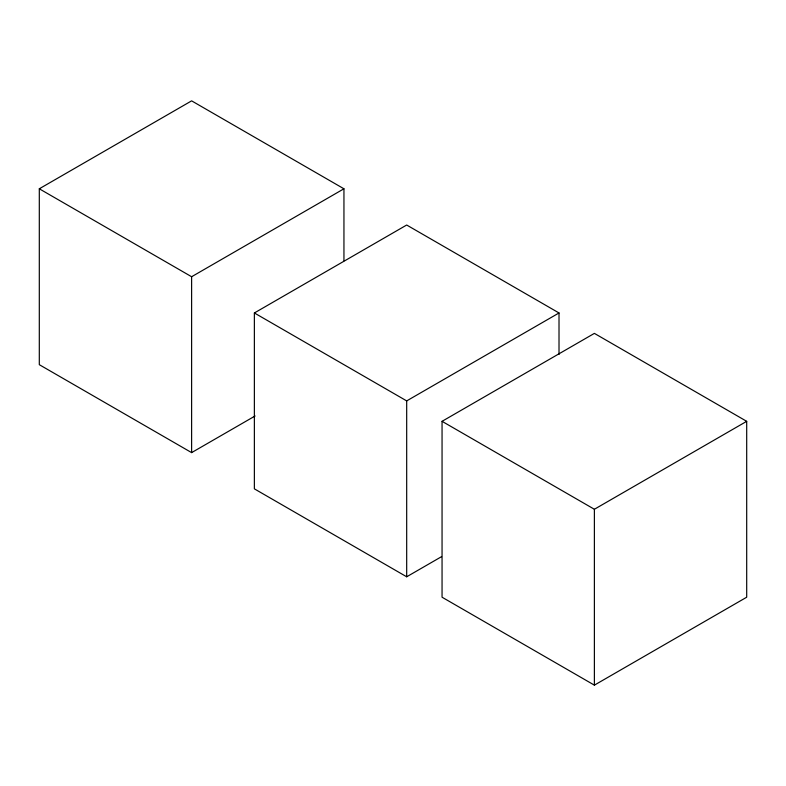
<?xml version="1.0" encoding="UTF-8"?>
<svg xmlns="http://www.w3.org/2000/svg" width="786" height="786" viewBox="0 0 786 786"><rect width="100%" height="100%" fill="white"/><g stroke="black" fill="none" stroke-linecap="round" stroke-linejoin="round"><path stroke-width="1.18" d="M255.086 415.981L191.617 452.618L39.3 364.675L39.3 188.787L191.617 100.854L343.944 188.787L343.944 260.854M39.3 188.787L191.617 276.731L343.944 188.787M441.594 556.635L406.686 576.786L254.369 488.843L254.369 312.966L406.686 225.022L559.013 312.966L559.013 354.486M254.369 312.966L406.686 400.899L559.013 312.966M442.056 421.325L594.383 333.382L746.7 421.325L746.7 597.213L594.383 685.146L442.056 597.213L442.056 421.325L594.383 509.269L746.7 421.325M594.383 509.269L594.383 685.146M406.686 400.899L406.686 576.786M191.617 276.731L191.617 452.618"/></g></svg>
